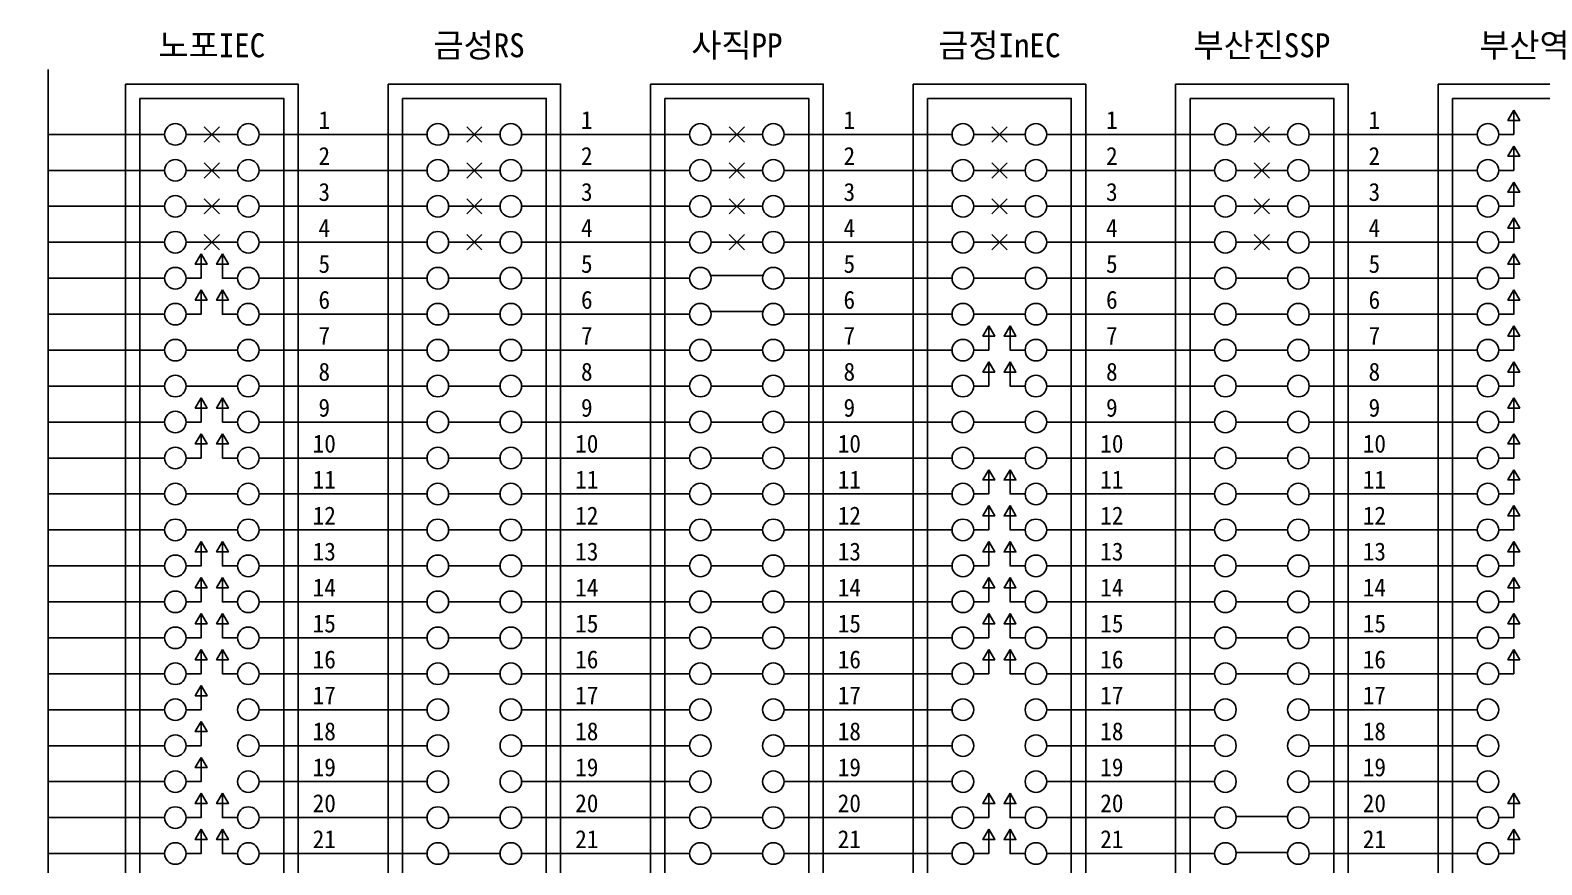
# Model space of a CAD drawing. Extents: x 11696 to 12866, y -1080 to -251.
# Drawn here: x 11880.9 to 12133.1, y -894.3 to -755 of the extents above; entities that cross this region are included whole.
import ezdxf
from ezdxf.enums import TextEntityAlignment as Align

# ---------------------------------------------------------------- set-up
doc = ezdxf.new("R2010")
doc.units = 0
doc.header["$LTSCALE"] = 10
doc.header["$MEASUREMENT"] = 0
for name, color, linetype in [('TN-CABL', 4, 'Continuous'), ('TN-TABL', 3, 'Continuous'), ('TN-TEXT', 3, 'Continuous'), ('TT-MACL', 6, 'Continuous')]:
    doc.layers.add(name, color=color, linetype=linetype)
doc.styles.get("Standard").update_dxf_attribs({"font": 'GulimChe.ttf'})

msp = doc.modelspace()

# ---------------------------------------------------------------- linework, layer by layer
at = {"layer": 'TN-CABL', "ltscale": 1.5}
for points in [[(12125.88, -772.41), (12128.4, -772.41), (12128.4, -768.36)], [(11909.91, -771.14), (11912.45, -773.69)], [(11912.45, -771.14), (11909.91, -773.69)], [(11953.71, -771.14), (11956.25, -773.69)], [(11956.25, -771.14), (11953.71, -773.69)], [(11997.51, -771.14), (12000.05, -773.69)], [(12000.05, -771.14), (11997.51, -773.69)], [(12041.31, -771.14), (12043.85, -773.69)], [(12043.85, -771.14), (12041.31, -773.69)], [(12085.11, -771.14), (12087.65, -773.69)], [(12087.65, -771.14), (12085.11, -773.69)], [(12125.88, -778.41), (12128.4, -778.41), (12128.4, -774.36)], [(11909.91, -777.14), (11912.45, -779.69)], [(11912.45, -777.14), (11909.91, -779.69)], [(11953.71, -777.14), (11956.25, -779.69)], [(11956.25, -777.14), (11953.71, -779.69)], [(11997.51, -777.14), (12000.05, -779.69)], [(12000.05, -777.14), (11997.51, -779.69)], [(12041.31, -777.14), (12043.85, -779.69)], [(12043.85, -777.14), (12041.31, -779.69)], [(12085.11, -777.14), (12087.65, -779.69)], [(12087.65, -777.14), (12085.11, -779.69)], [(12125.88, -784.41), (12128.4, -784.41), (12128.4, -780.36)], [(11909.91, -783.14), (11912.45, -785.69)], [(11912.45, -783.14), (11909.91, -785.69)], [(11953.71, -783.14), (11956.25, -785.69)], [(11956.25, -783.14), (11953.71, -785.69)], [(11997.51, -783.14), (12000.05, -785.69)], [(12000.05, -783.14), (11997.51, -785.69)], [(12041.31, -783.14), (12043.85, -785.69)], [(12043.85, -783.14), (12041.31, -785.69)], [(12085.11, -783.14), (12087.65, -785.69)], [(12087.65, -783.14), (12085.11, -785.69)], [(12125.88, -790.41), (12128.4, -790.41), (12128.4, -786.36)], [(11909.91, -789.14), (11912.45, -791.69)], [(11912.45, -789.14), (11909.91, -791.69)], [(11953.71, -789.14), (11956.25, -791.69)], [(11956.25, -789.14), (11953.71, -791.69)], [(11997.51, -789.14), (12000.05, -791.69)], [(12000.05, -789.14), (11997.51, -791.69)], [(12041.31, -789.14), (12043.85, -791.69)], [(12043.85, -789.14), (12041.31, -791.69)], [(12085.11, -789.14), (12087.65, -791.69)], [(12087.65, -789.14), (12085.11, -791.69)], [(11906.88, -796.41), (11909.4, -796.41), (11909.4, -792.36)], [(11915.47, -796.41), (11912.95, -796.41), (11912.95, -792.36)], [(12125.88, -796.41), (12128.4, -796.41), (12128.4, -792.36)], [(11906.88, -802.41), (11909.4, -802.41), (11909.4, -798.36)], [(11915.47, -802.41), (11912.95, -802.41), (11912.95, -798.36)], [(12125.88, -802.41), (12128.4, -802.41), (12128.4, -798.36)], [(12038.28, -808.41), (12040.8, -808.41), (12040.8, -804.36)], [(12046.87, -808.41), (12044.35, -808.41), (12044.35, -804.36)], [(12125.88, -808.41), (12128.4, -808.41), (12128.4, -804.36)], [(12038.28, -814.41), (12040.8, -814.41), (12040.8, -810.36)], [(12046.87, -814.41), (12044.35, -814.41), (12044.35, -810.36)], [(12125.88, -814.41), (12128.4, -814.41), (12128.4, -810.36)], [(11906.88, -820.41), (11909.4, -820.41), (11909.4, -816.36)], [(11915.47, -820.41), (11912.95, -820.41), (11912.95, -816.36)], [(12125.88, -820.41), (12128.4, -820.41), (12128.4, -816.36)], [(11906.88, -826.41), (11909.4, -826.41), (11909.4, -822.36)], [(11915.47, -826.41), (11912.95, -826.41), (11912.95, -822.36)], [(12125.88, -826.41), (12128.4, -826.41), (12128.4, -822.36)], [(12038.28, -832.41), (12040.8, -832.41), (12040.8, -828.36)], [(12046.87, -832.41), (12044.35, -832.41), (12044.35, -828.36)], [(12125.88, -832.41), (12128.4, -832.41), (12128.4, -828.36)], [(12038.28, -838.41), (12040.8, -838.41), (12040.8, -834.36)], [(12046.87, -838.41), (12044.35, -838.41), (12044.35, -834.36)], [(12125.88, -838.41), (12128.4, -838.41), (12128.4, -834.36)], [(11906.88, -844.41), (11909.4, -844.41), (11909.4, -840.36)], [(11915.47, -844.41), (11912.95, -844.41), (11912.95, -840.36)], [(12038.28, -844.41), (12040.8, -844.41), (12040.8, -840.36)], [(12046.87, -844.41), (12044.35, -844.41), (12044.35, -840.36)], [(12125.88, -844.41), (12128.4, -844.41), (12128.4, -840.36)], [(11906.88, -850.41), (11909.4, -850.41), (11909.4, -846.36)], [(11915.47, -850.41), (11912.95, -850.41), (11912.95, -846.36)], [(12038.28, -850.41), (12040.8, -850.41), (12040.8, -846.36)], [(12046.87, -850.41), (12044.35, -850.41), (12044.35, -846.36)], [(12125.88, -850.41), (12128.4, -850.41), (12128.4, -846.36)], [(11906.88, -856.41), (11909.4, -856.41), (11909.4, -852.36)], [(11915.47, -856.41), (11912.95, -856.41), (11912.95, -852.36)], [(12038.28, -856.41), (12040.8, -856.41), (12040.8, -852.36)], [(12046.87, -856.41), (12044.35, -856.41), (12044.35, -852.36)], [(12125.88, -856.41), (12128.4, -856.41), (12128.4, -852.36)], [(11906.88, -862.41), (11909.4, -862.41), (11909.4, -858.36)], [(11915.47, -862.41), (11912.95, -862.41), (11912.95, -858.36)], [(12038.28, -862.41), (12040.8, -862.41), (12040.8, -858.36)], [(12046.87, -862.41), (12044.35, -862.41), (12044.35, -858.36)], [(12125.88, -862.41), (12128.4, -862.41), (12128.4, -858.36)], [(11906.88, -868.41), (11909.4, -868.41), (11909.4, -864.36)], [(11906.88, -874.41), (11909.4, -874.41), (11909.4, -870.36)], [(11906.88, -880.41), (11909.4, -880.41), (11909.4, -876.36)], [(11906.88, -886.41), (11909.4, -886.41), (11909.4, -882.36)], [(11915.47, -886.41), (11912.95, -886.41), (11912.95, -882.36)], [(12038.28, -886.41), (12040.8, -886.41), (12040.8, -882.36)], [(12046.87, -886.41), (12044.35, -886.41), (12044.35, -882.36)], [(12125.88, -886.41), (12128.4, -886.41), (12128.4, -882.36)], [(11906.88, -892.41), (11909.4, -892.41), (11909.4, -888.36)], [(11915.47, -892.41), (11912.95, -892.41), (11912.95, -888.36)], [(12038.28, -892.41), (12040.8, -892.41), (12040.8, -888.36)], [(12046.87, -892.41), (12044.35, -892.41), (12044.35, -888.36)], [(12125.88, -892.41), (12128.4, -892.41), (12128.4, -888.36)]]:
    msp.add_lwpolyline(points, dxfattribs=at)
for points in [[(12128.4, -768.36), (12127.42, -770.07), (12129.39, -770.07)], [(12128.4, -774.36), (12127.42, -776.07), (12129.39, -776.07)], [(12128.4, -780.36), (12127.42, -782.07), (12129.39, -782.07)], [(12128.4, -786.36), (12127.42, -788.07), (12129.39, -788.07)], [(11909.4, -792.36), (11908.42, -794.07), (11910.39, -794.07)], [(11912.95, -792.36), (11913.94, -794.07), (11911.97, -794.07)], [(12128.4, -792.36), (12127.42, -794.07), (12129.39, -794.07)], [(11909.4, -798.36), (11908.42, -800.07), (11910.39, -800.07)], [(11912.95, -798.36), (11913.94, -800.07), (11911.97, -800.07)], [(12128.4, -798.36), (12127.42, -800.07), (12129.39, -800.07)], [(12040.8, -804.36), (12039.82, -806.07), (12041.79, -806.07)], [(12044.35, -804.36), (12045.34, -806.07), (12043.37, -806.07)], [(12128.4, -804.36), (12127.42, -806.07), (12129.39, -806.07)], [(12040.8, -810.36), (12039.82, -812.07), (12041.79, -812.07)], [(12044.35, -810.36), (12045.34, -812.07), (12043.37, -812.07)], [(12128.4, -810.36), (12127.42, -812.07), (12129.39, -812.07)], [(11909.4, -816.36), (11908.42, -818.07), (11910.39, -818.07)], [(11912.95, -816.36), (11913.94, -818.07), (11911.97, -818.07)], [(12128.4, -816.36), (12127.42, -818.07), (12129.39, -818.07)], [(11909.4, -822.36), (11908.42, -824.07), (11910.39, -824.07)], [(11912.95, -822.36), (11913.94, -824.07), (11911.97, -824.07)], [(12128.4, -822.36), (12127.42, -824.07), (12129.39, -824.07)], [(12040.8, -828.36), (12039.82, -830.07), (12041.79, -830.07)], [(12044.35, -828.36), (12045.34, -830.07), (12043.37, -830.07)], [(12128.4, -828.36), (12127.42, -830.07), (12129.39, -830.07)], [(12040.8, -834.36), (12039.82, -836.07), (12041.79, -836.07)], [(12044.35, -834.36), (12045.34, -836.07), (12043.37, -836.07)], [(12128.4, -834.36), (12127.42, -836.07), (12129.39, -836.07)], [(11909.4, -840.36), (11908.42, -842.07), (11910.39, -842.07)], [(11912.95, -840.36), (11913.94, -842.07), (11911.97, -842.07)], [(12040.8, -840.36), (12039.82, -842.07), (12041.79, -842.07)], [(12044.35, -840.36), (12045.34, -842.07), (12043.37, -842.07)], [(12128.4, -840.36), (12127.42, -842.07), (12129.39, -842.07)], [(11909.4, -846.36), (11908.42, -848.07), (11910.39, -848.07)], [(11912.95, -846.36), (11913.94, -848.07), (11911.97, -848.07)], [(12040.8, -846.36), (12039.82, -848.07), (12041.79, -848.07)], [(12044.35, -846.36), (12045.34, -848.07), (12043.37, -848.07)], [(12128.4, -846.36), (12127.42, -848.07), (12129.39, -848.07)], [(11909.4, -852.36), (11908.42, -854.07), (11910.39, -854.07)], [(11912.95, -852.36), (11913.94, -854.07), (11911.97, -854.07)], [(12040.8, -852.36), (12039.82, -854.07), (12041.79, -854.07)], [(12044.35, -852.36), (12045.34, -854.07), (12043.37, -854.07)], [(12128.4, -852.36), (12127.42, -854.07), (12129.39, -854.07)], [(11909.4, -858.36), (11908.42, -860.07), (11910.39, -860.07)], [(11912.95, -858.36), (11913.94, -860.07), (11911.97, -860.07)], [(12040.8, -858.36), (12039.82, -860.07), (12041.79, -860.07)], [(12044.35, -858.36), (12045.34, -860.07), (12043.37, -860.07)], [(12128.4, -858.36), (12127.42, -860.07), (12129.39, -860.07)], [(11909.4, -864.36), (11908.42, -866.07), (11910.39, -866.07)], [(11909.4, -870.36), (11908.42, -872.07), (11910.39, -872.07)], [(11909.4, -876.36), (11908.42, -878.07), (11910.39, -878.07)], [(11909.4, -882.36), (11908.42, -884.07), (11910.39, -884.07)], [(11912.95, -882.36), (11913.94, -884.07), (11911.97, -884.07)], [(12040.8, -882.36), (12039.82, -884.07), (12041.79, -884.07)], [(12044.35, -882.36), (12045.34, -884.07), (12043.37, -884.07)], [(12128.4, -882.36), (12127.42, -884.07), (12129.39, -884.07)], [(11909.4, -888.36), (11908.42, -890.07), (11910.39, -890.07)], [(11912.95, -888.36), (11913.94, -890.07), (11911.97, -890.07)], [(12040.8, -888.36), (12039.82, -890.07), (12041.79, -890.07)], [(12044.35, -888.36), (12045.34, -890.07), (12043.37, -890.07)], [(12128.4, -888.36), (12127.42, -890.07), (12129.39, -890.07)]]:
    msp.add_lwpolyline(points, close=True, dxfattribs=at)
at = {"layer": 'TN-CABL', "flags": 128}
for points in [[(11883.87, -772.41), (11903.29, -772.41)], [(11915.47, -772.41), (11906.88, -772.41)], [(11919.07, -772.41), (11947.09, -772.41)], [(11959.27, -772.41), (11950.68, -772.41)], [(11962.87, -772.41), (11990.89, -772.41)], [(12003.07, -772.41), (11994.48, -772.41)], [(12006.67, -772.41), (12034.69, -772.41)], [(12046.87, -772.41), (12038.28, -772.41)], [(12050.47, -772.41), (12078.49, -772.41)], [(12090.67, -772.41), (12082.08, -772.41)], [(12094.27, -772.41), (12122.29, -772.41)], [(11883.87, -778.41), (11903.29, -778.41)], [(11915.47, -778.41), (11906.88, -778.41)], [(11919.07, -778.41), (11947.09, -778.41)], [(11959.27, -778.41), (11950.68, -778.41)], [(11962.87, -778.41), (11990.89, -778.41)], [(12003.07, -778.41), (11994.48, -778.41)], [(12006.67, -778.41), (12034.69, -778.41)], [(12046.87, -778.41), (12038.28, -778.41)], [(12050.47, -778.41), (12078.49, -778.41)], [(12090.67, -778.41), (12082.08, -778.41)], [(12094.27, -778.41), (12122.29, -778.41)], [(11903.29, -784.41), (11883.87, -784.41)], [(11915.47, -784.41), (11906.88, -784.41)], [(11947.09, -784.41), (11919.07, -784.41)], [(11959.27, -784.41), (11950.68, -784.41)], [(11990.89, -784.41), (11962.87, -784.41)], [(12003.07, -784.41), (11994.48, -784.41)], [(12034.69, -784.41), (12006.67, -784.41)], [(12046.87, -784.41), (12038.28, -784.41)], [(12078.49, -784.41), (12050.47, -784.41)], [(12090.67, -784.41), (12082.08, -784.41)], [(12122.29, -784.41), (12094.27, -784.41)], [(11903.29, -790.41), (11883.87, -790.41)], [(11915.47, -790.41), (11906.88, -790.41)], [(11947.09, -790.41), (11919.07, -790.41)], [(11959.27, -790.41), (11950.68, -790.41)], [(11990.89, -790.41), (11962.87, -790.41)], [(12003.07, -790.41), (11994.48, -790.41)], [(12034.69, -790.41), (12006.67, -790.41)], [(12046.87, -790.41), (12038.28, -790.41)], [(12078.49, -790.41), (12050.47, -790.41)], [(12090.67, -790.41), (12082.08, -790.41)], [(12122.29, -790.41), (12094.27, -790.41)], [(11903.29, -796.41), (11883.87, -796.41)], [(11947.09, -796.41), (11919.07, -796.41)], [(11959.27, -796.41), (11950.68, -796.41)], [(11990.89, -796.41), (11962.87, -796.41)], [(12003.02, -795.96), (11994.42, -795.96)], [(12034.69, -796.41), (12006.67, -796.41)], [(12046.87, -796.41), (12038.28, -796.41)], [(12078.49, -796.41), (12050.47, -796.41)], [(12090.67, -796.41), (12082.08, -796.41)], [(12122.29, -796.41), (12094.27, -796.41)], [(11903.29, -802.41), (11883.87, -802.41)], [(11947.09, -802.41), (11919.07, -802.41)], [(11959.27, -802.41), (11950.68, -802.41)], [(11990.89, -802.41), (11962.87, -802.41)], [(12003.02, -801.96), (11994.42, -801.96)], [(12034.69, -802.41), (12006.67, -802.41)], [(12046.87, -802.41), (12038.28, -802.41)], [(12078.49, -802.41), (12050.47, -802.41)], [(12090.67, -802.41), (12082.08, -802.41)], [(12122.29, -802.41), (12094.27, -802.41)], [(11903.29, -808.41), (11883.87, -808.41)], [(11915.47, -808.41), (11906.88, -808.41)], [(11947.09, -808.41), (11919.07, -808.41)], [(11959.27, -808.41), (11950.68, -808.41)], [(11990.89, -808.41), (11962.87, -808.41)], [(12003.07, -808.41), (11994.48, -808.41)], [(12034.69, -808.41), (12006.67, -808.41)], [(12078.49, -808.41), (12050.47, -808.41)], [(12090.67, -808.41), (12082.08, -808.41)], [(12122.29, -808.41), (12094.27, -808.41)], [(11903.29, -814.41), (11883.87, -814.41)], [(11915.47, -814.41), (11906.88, -814.41)], [(11947.09, -814.41), (11919.07, -814.41)], [(11959.27, -814.41), (11950.68, -814.41)], [(11990.89, -814.41), (11962.87, -814.41)], [(12003.07, -814.41), (11994.48, -814.41)], [(12034.69, -814.41), (12006.67, -814.41)], [(12078.49, -814.41), (12050.47, -814.41)], [(12090.67, -814.41), (12082.08, -814.41)], [(12122.29, -814.41), (12094.27, -814.41)], [(11903.29, -820.41), (11883.87, -820.41)], [(11947.09, -820.41), (11919.07, -820.41)], [(11959.27, -820.41), (11950.68, -820.41)], [(11990.89, -820.41), (11962.87, -820.41)], [(12003.07, -820.41), (11994.48, -820.41)], [(12034.69, -820.41), (12006.67, -820.41)], [(12046.87, -820.41), (12038.28, -820.41)], [(12078.49, -820.41), (12050.47, -820.41)], [(12090.67, -820.41), (12082.08, -820.41)], [(12122.29, -820.41), (12094.27, -820.41)], [(11903.29, -826.41), (11883.87, -826.41)], [(11947.09, -826.41), (11919.07, -826.41)], [(11959.27, -826.41), (11950.68, -826.41)], [(11990.89, -826.41), (11962.87, -826.41)], [(12003.07, -826.41), (11994.48, -826.41)], [(12034.69, -826.41), (12006.67, -826.41)], [(12046.87, -826.41), (12038.28, -826.41)], [(12078.49, -826.41), (12050.47, -826.41)], [(12090.67, -826.41), (12082.08, -826.41)], [(12122.29, -826.41), (12094.27, -826.41)], [(11903.29, -832.41), (11883.87, -832.41)], [(11915.47, -832.41), (11906.88, -832.41)], [(11947.09, -832.41), (11919.07, -832.41)], [(11959.27, -832.41), (11950.68, -832.41)], [(11990.89, -832.41), (11962.87, -832.41)], [(12003.07, -832.41), (11994.48, -832.41)], [(12034.69, -832.41), (12006.67, -832.41)], [(12078.49, -832.41), (12050.47, -832.41)], [(12090.67, -832.41), (12082.08, -832.41)], [(12122.29, -832.41), (12094.27, -832.41)], [(11903.29, -838.41), (11883.87, -838.41)], [(11915.47, -838.41), (11906.88, -838.41)], [(11947.09, -838.41), (11919.07, -838.41)], [(11959.27, -838.41), (11950.68, -838.41)], [(11990.89, -838.41), (11962.87, -838.41)], [(12003.07, -838.41), (11994.48, -838.41)], [(12034.69, -838.41), (12006.67, -838.41)], [(12078.49, -838.41), (12050.47, -838.41)], [(12090.67, -838.41), (12082.08, -838.41)], [(12122.29, -838.41), (12094.27, -838.41)], [(11903.29, -844.41), (11883.87, -844.41)], [(11947.09, -844.41), (11919.07, -844.41)], [(11959.27, -844.41), (11950.68, -844.41)], [(11990.89, -844.41), (11962.87, -844.41)], [(12003.07, -844.41), (11994.48, -844.41)], [(12034.69, -844.41), (12006.67, -844.41)], [(12078.49, -844.41), (12050.47, -844.41)], [(12090.67, -844.41), (12082.08, -844.41)], [(12122.29, -844.41), (12094.27, -844.41)], [(11903.29, -850.41), (11883.87, -850.41)], [(11947.09, -850.41), (11919.07, -850.41)], [(11959.27, -850.41), (11950.68, -850.41)], [(11990.89, -850.41), (11962.87, -850.41)], [(12003.07, -850.41), (11994.48, -850.41)], [(12034.69, -850.41), (12006.67, -850.41)], [(12078.49, -850.41), (12050.47, -850.41)], [(12090.67, -850.41), (12082.08, -850.41)], [(12122.29, -850.41), (12094.27, -850.41)], [(11903.29, -856.41), (11883.87, -856.41)], [(11947.09, -856.41), (11919.07, -856.41)], [(11959.27, -856.41), (11950.68, -856.41)], [(11990.89, -856.41), (11962.87, -856.41)], [(12003.07, -856.41), (11994.48, -856.41)], [(12034.69, -856.41), (12006.67, -856.41)], [(12078.49, -856.41), (12050.47, -856.41)], [(12090.67, -856.41), (12082.08, -856.41)], [(12122.29, -856.41), (12094.27, -856.41)], [(11903.29, -862.41), (11883.87, -862.41)], [(11947.09, -862.41), (11919.07, -862.41)], [(11959.27, -862.41), (11950.68, -862.41)], [(11990.89, -862.41), (11962.87, -862.41)], [(12003.07, -862.41), (11994.48, -862.41)], [(12034.69, -862.41), (12006.67, -862.41)], [(12078.49, -862.41), (12050.47, -862.41)], [(12090.67, -862.41), (12082.08, -862.41)], [(12122.29, -862.41), (12094.27, -862.41)], [(11903.29, -868.41), (11883.87, -868.41)], [(11947.09, -868.41), (11919.07, -868.41)], [(11990.89, -868.41), (11962.87, -868.41)], [(12034.69, -868.41), (12006.67, -868.41)], [(12078.49, -868.41), (12050.47, -868.41)], [(12122.29, -868.41), (12094.27, -868.41)], [(11903.29, -874.41), (11883.87, -874.41)], [(11947.09, -874.41), (11919.07, -874.41)], [(11990.89, -874.41), (11962.87, -874.41)], [(12034.69, -874.41), (12006.67, -874.41)], [(12078.49, -874.41), (12050.47, -874.41)], [(12122.29, -874.41), (12094.27, -874.41)], [(11903.29, -880.41), (11883.87, -880.41)], [(11947.09, -880.41), (11919.07, -880.41)], [(11990.89, -880.41), (11962.87, -880.41)], [(12034.69, -880.41), (12006.67, -880.41)], [(12078.49, -880.41), (12050.47, -880.41)], [(12122.29, -880.41), (12094.27, -880.41)], [(11903.29, -886.41), (11883.87, -886.41)], [(11947.09, -886.41), (11919.07, -886.41)], [(11959.27, -886.41), (11950.68, -886.41)], [(11990.89, -886.41), (11962.87, -886.41)], [(12003.07, -886.41), (11994.48, -886.41)], [(12034.69, -886.41), (12006.67, -886.41)], [(12078.49, -886.41), (12050.47, -886.41)], [(12090.66, -886.23), (12082.07, -886.23)], [(12122.29, -886.41), (12094.27, -886.41)], [(11903.29, -892.41), (11883.87, -892.41)], [(11947.09, -892.41), (11919.07, -892.41)], [(11959.27, -892.41), (11950.68, -892.41)], [(11990.89, -892.41), (11962.87, -892.41)], [(12003.07, -892.41), (11994.48, -892.41)], [(12034.69, -892.41), (12006.67, -892.41)], [(12078.49, -892.41), (12050.47, -892.41)], [(12090.66, -892.23), (12082.07, -892.23)], [(12122.29, -892.41), (12094.27, -892.41)]]:
    msp.add_lwpolyline(points, dxfattribs=at)
at = {"layer": 'TN-TABL'}
for points in [[(11896.78, -764.01), (11925.58, -764.01), (11925.58, -1062.81), (11896.78, -1062.81)], [(11940.58, -764.01), (11969.38, -764.01), (11969.38, -1062.81), (11940.58, -1062.81)], [(11984.38, -764.01), (12013.18, -764.01), (12013.18, -1062.81), (11984.38, -1062.81)], [(12028.18, -764.01), (12056.98, -764.01), (12056.98, -1062.81), (12028.18, -1062.81)], [(12071.98, -764.01), (12100.78, -764.01), (12100.78, -1062.81), (12071.98, -1062.81)], [(12115.78, -764.01), (12144.58, -764.01), (12144.58, -1062.81), (12115.78, -1062.81)], [(11899.18, -766.41), (11923.18, -766.41), (11923.18, -1060.41), (11899.18, -1060.41)], [(11942.98, -766.41), (11966.98, -766.41), (11966.98, -1060.41), (11942.98, -1060.41)], [(11986.78, -766.41), (12010.78, -766.41), (12010.78, -1060.41), (11986.78, -1060.41)], [(12030.58, -766.41), (12054.58, -766.41), (12054.58, -1060.41), (12030.58, -1060.41)], [(12074.38, -766.41), (12098.38, -766.41), (12098.38, -1060.41), (12074.38, -1060.41)], [(12118.18, -766.41), (12142.18, -766.41), (12142.18, -1060.41), (12118.18, -1060.41)]]:
    msp.add_lwpolyline(points, close=True, dxfattribs=at)
at = {"layer": 'TN-TABL', "ltscale": 0.6}
for centre in [(11905.09, -772.41), (11917.27, -772.41), (11948.89, -772.41), (11961.07, -772.41), (11992.69, -772.41), (12004.87, -772.41), (12036.49, -772.41), (12048.67, -772.41), (12080.29, -772.41), (12092.47, -772.41), (12124.09, -772.41), (11905.09, -778.41), (11917.27, -778.41), (11948.89, -778.41), (11961.07, -778.41), (11992.69, -778.41), (12004.87, -778.41), (12036.49, -778.41), (12048.67, -778.41), (12080.29, -778.41), (12092.47, -778.41), (12124.09, -778.41), (11905.09, -784.41), (11917.27, -784.41), (11948.89, -784.41), (11961.07, -784.41), (11992.69, -784.41), (12004.87, -784.41), (12036.49, -784.41), (12048.67, -784.41), (12080.29, -784.41), (12092.47, -784.41), (12124.09, -784.41), (11905.09, -790.41), (11917.27, -790.41), (11948.89, -790.41), (11961.07, -790.41), (11992.69, -790.41), (12004.87, -790.41), (12036.49, -790.41), (12048.67, -790.41), (12080.29, -790.41), (12092.47, -790.41), (12124.09, -790.41), (11905.09, -796.41), (11917.27, -796.41), (11948.89, -796.41), (11961.07, -796.41), (11992.69, -796.41), (12004.87, -796.41), (12036.49, -796.41), (12048.67, -796.41), (12080.29, -796.41), (12092.47, -796.41), (12124.09, -796.41), (11905.09, -802.41), (11917.27, -802.41), (11948.89, -802.41), (11961.07, -802.41), (11992.69, -802.41), (12004.87, -802.41), (12036.49, -802.41), (12048.67, -802.41), (12080.29, -802.41), (12092.47, -802.41), (12124.09, -802.41), (11905.09, -808.41), (11917.27, -808.41), (11948.89, -808.41), (11961.07, -808.41), (11992.69, -808.41), (12004.87, -808.41), (12036.49, -808.41), (12048.67, -808.41), (12080.29, -808.41), (12092.47, -808.41), (12124.09, -808.41), (11905.09, -814.41), (11917.27, -814.41), (11948.89, -814.41), (11961.07, -814.41), (11992.69, -814.41), (12004.87, -814.41), (12036.49, -814.41), (12048.67, -814.41), (12080.29, -814.41), (12092.47, -814.41), (12124.09, -814.41), (11905.09, -820.41), (11917.27, -820.41), (11948.89, -820.41), (11961.07, -820.41), (11992.69, -820.41), (12004.87, -820.41), (12036.49, -820.41), (12048.67, -820.41), (12080.29, -820.41), (12092.47, -820.41), (12124.09, -820.41), (11905.09, -826.41), (11917.27, -826.41), (11948.89, -826.41), (11961.07, -826.41), (11992.69, -826.41), (12004.87, -826.41), (12036.49, -826.41), (12048.67, -826.41), (12080.29, -826.41), (12092.47, -826.41), (12124.09, -826.41), (11905.09, -832.41), (11917.27, -832.41), (11948.89, -832.41), (11961.07, -832.41), (11992.69, -832.41), (12004.87, -832.41), (12036.49, -832.41), (12048.67, -832.41), (12080.29, -832.41), (12092.47, -832.41), (12124.09, -832.41), (11905.09, -838.41), (11917.27, -838.41), (11948.89, -838.41), (11961.07, -838.41), (11992.69, -838.41), (12004.87, -838.41), (12036.49, -838.41), (12048.67, -838.41), (12080.29, -838.41), (12092.47, -838.41), (12124.09, -838.41), (11905.09, -844.41), (11917.27, -844.41), (11948.89, -844.41), (11961.07, -844.41), (11992.69, -844.41), (12004.87, -844.41), (12036.49, -844.41), (12048.67, -844.41), (12080.29, -844.41), (12092.47, -844.41), (12124.09, -844.41), (11905.09, -850.41), (11917.27, -850.41), (11948.89, -850.41), (11961.07, -850.41), (11992.69, -850.41), (12004.87, -850.41), (12036.49, -850.41), (12048.67, -850.41), (12080.29, -850.41), (12092.47, -850.41), (12124.09, -850.41), (11905.09, -856.41), (11917.27, -856.41), (11948.89, -856.41), (11961.07, -856.41), (11992.69, -856.41), (12004.87, -856.41), (12036.49, -856.41), (12048.67, -856.41), (12080.29, -856.41), (12092.47, -856.41), (12124.09, -856.41), (11905.09, -862.41), (11917.27, -862.41), (11948.89, -862.41), (11961.07, -862.41), (11992.69, -862.41), (12004.87, -862.41), (12036.49, -862.41), (12048.67, -862.41), (12080.29, -862.41), (12092.47, -862.41), (12124.09, -862.41), (11905.09, -868.41), (11917.27, -868.41), (11948.89, -868.41), (11961.07, -868.41), (11992.69, -868.41), (12004.87, -868.41), (12036.49, -868.41), (12048.67, -868.41), (12080.29, -868.41), (12092.47, -868.41), (12124.09, -868.41), (11905.09, -874.41), (11917.27, -874.41), (11948.89, -874.41), (11961.07, -874.41), (11992.69, -874.41), (12004.87, -874.41), (12036.49, -874.41), (12048.67, -874.41), (12080.29, -874.41), (12092.47, -874.41), (12124.09, -874.41), (11905.09, -880.41), (11917.27, -880.41), (11948.89, -880.41), (11961.07, -880.41), (11992.69, -880.41), (12004.87, -880.41), (12036.49, -880.41), (12048.67, -880.41), (12080.29, -880.41), (12092.47, -880.41), (12124.09, -880.41), (11905.09, -886.41), (11917.27, -886.41), (11948.89, -886.41), (11961.07, -886.41), (11992.69, -886.41), (12004.87, -886.41), (12036.49, -886.41), (12048.67, -886.41), (12080.29, -886.41), (12092.47, -886.41), (12124.09, -886.41), (11905.09, -892.41), (11917.27, -892.41), (11948.89, -892.41), (11961.07, -892.41), (11992.69, -892.41), (12004.87, -892.41), (12036.49, -892.41), (12048.67, -892.41), (12080.29, -892.41), (12092.47, -892.41), (12124.09, -892.41)]:
    msp.add_circle(centre, 1.8, dxfattribs=at)
at = {"layer": 'TT-MACL', "linetype": 'Continuous'}
msp.add_lwpolyline([(11883.87, -1065.26), (11883.87, -915.59), (11886.87, -914.5), (11880.88, -912.32), (11883.87, -911.23), (11883.87, -761.57)], dxfattribs=at)

# ---------------------------------------------------------------- texts
at = {"layer": 'TN-TEXT'}
for s, p in [('노포IEC', (11911.18, -759.54)), ('금성RS', (11955.77, -759.54)), ('사직PP', (11998.78, -759.54)), ('금정InEC', (12042.58, -759.54)), ('부산진SSP', (12086.38, -759.54)), ('부산역', (12130.18, -759.54))]:
    msp.add_text(s, height=4, dxfattribs=at).set_placement(p, align=Align.CENTER)
for s, p in [('1', (11929.94, -770.01)), ('1', (11973.74, -770.01)), ('1', (12017.54, -770.01)), ('1', (12061.34, -770.01)), ('1', (12105.14, -770.01)), ('2', (11929.94, -776.01)), ('2', (11973.74, -776.01)), ('2', (12017.54, -776.01)), ('2', (12061.34, -776.01)), ('2', (12105.14, -776.01)), ('3', (11929.94, -782.01)), ('3', (11973.74, -782.01)), ('3', (12017.54, -782.01)), ('3', (12061.34, -782.01)), ('3', (12105.14, -782.01)), ('4', (11929.94, -788.01)), ('4', (11973.74, -788.01)), ('4', (12017.54, -788.01)), ('4', (12061.34, -788.01)), ('4', (12105.14, -788.01)), ('5', (11929.94, -794.01)), ('5', (11973.74, -794.01)), ('5', (12017.54, -794.01)), ('5', (12061.34, -794.01)), ('5', (12105.14, -794.01)), ('6', (11929.94, -800.01)), ('6', (11973.74, -800.01)), ('6', (12017.54, -800.01)), ('6', (12061.34, -800.01)), ('6', (12105.14, -800.01)), ('7', (11929.94, -806.01)), ('7', (11973.74, -806.01)), ('7', (12017.54, -806.01)), ('7', (12061.34, -806.01)), ('7', (12105.14, -806.01)), ('8', (11929.94, -812.01)), ('8', (11973.74, -812.01)), ('8', (12017.54, -812.01)), ('8', (12061.34, -812.01)), ('8', (12105.14, -812.01)), ('9', (11929.94, -818.01)), ('9', (11973.74, -818.01)), ('9', (12017.54, -818.01)), ('9', (12061.34, -818.01)), ('9', (12105.14, -818.01)), ('10', (11929.94, -824.01)), ('10', (11973.74, -824.01)), ('10', (12017.54, -824.01)), ('10', (12061.34, -824.01)), ('10', (12105.14, -824.01)), ('11', (11929.94, -830.01)), ('11', (11973.74, -830.01)), ('11', (12017.54, -830.01)), ('11', (12061.34, -830.01)), ('11', (12105.14, -830.01)), ('12', (11929.94, -836.01)), ('12', (11973.74, -836.01)), ('12', (12017.54, -836.01)), ('12', (12061.34, -836.01)), ('12', (12105.14, -836.01)), ('13', (11929.94, -842.01)), ('13', (11973.74, -842.01)), ('13', (12017.54, -842.01)), ('13', (12061.34, -842.01)), ('13', (12105.14, -842.01)), ('14', (11929.94, -848.01)), ('14', (11973.74, -848.01)), ('14', (12017.54, -848.01)), ('14', (12061.34, -848.01)), ('14', (12105.14, -848.01)), ('15', (11929.94, -854.01)), ('15', (11973.74, -854.01)), ('15', (12017.54, -854.01)), ('15', (12061.34, -854.01)), ('15', (12105.14, -854.01)), ('16', (11929.94, -860.01)), ('16', (11973.74, -860.01)), ('16', (12017.54, -860.01)), ('16', (12061.34, -860.01)), ('16', (12105.14, -860.01)), ('17', (11929.94, -866.01)), ('17', (11973.74, -866.01)), ('17', (12017.54, -866.01)), ('17', (12061.34, -866.01)), ('17', (12105.14, -866.01)), ('18', (11929.94, -872.01)), ('18', (11973.74, -872.01)), ('18', (12017.54, -872.01)), ('18', (12061.34, -872.01)), ('18', (12105.14, -872.01)), ('19', (11929.94, -878.01)), ('19', (11973.74, -878.01)), ('19', (12017.54, -878.01)), ('19', (12061.34, -878.01)), ('19', (12105.14, -878.01)), ('20', (11929.94, -884.01)), ('20', (11973.74, -884.01)), ('20', (12017.54, -884.01)), ('20', (12061.34, -884.01)), ('20', (12105.14, -884.01)), ('21', (11929.94, -890.01)), ('21', (11973.74, -890.01)), ('21', (12017.54, -890.01)), ('21', (12061.34, -890.01)), ('21', (12105.14, -890.01))]:
    msp.add_text(s, height=3, dxfattribs=at).set_placement(p, align=Align.MIDDLE_CENTER)

doc.saveas('drawing.dxf')
